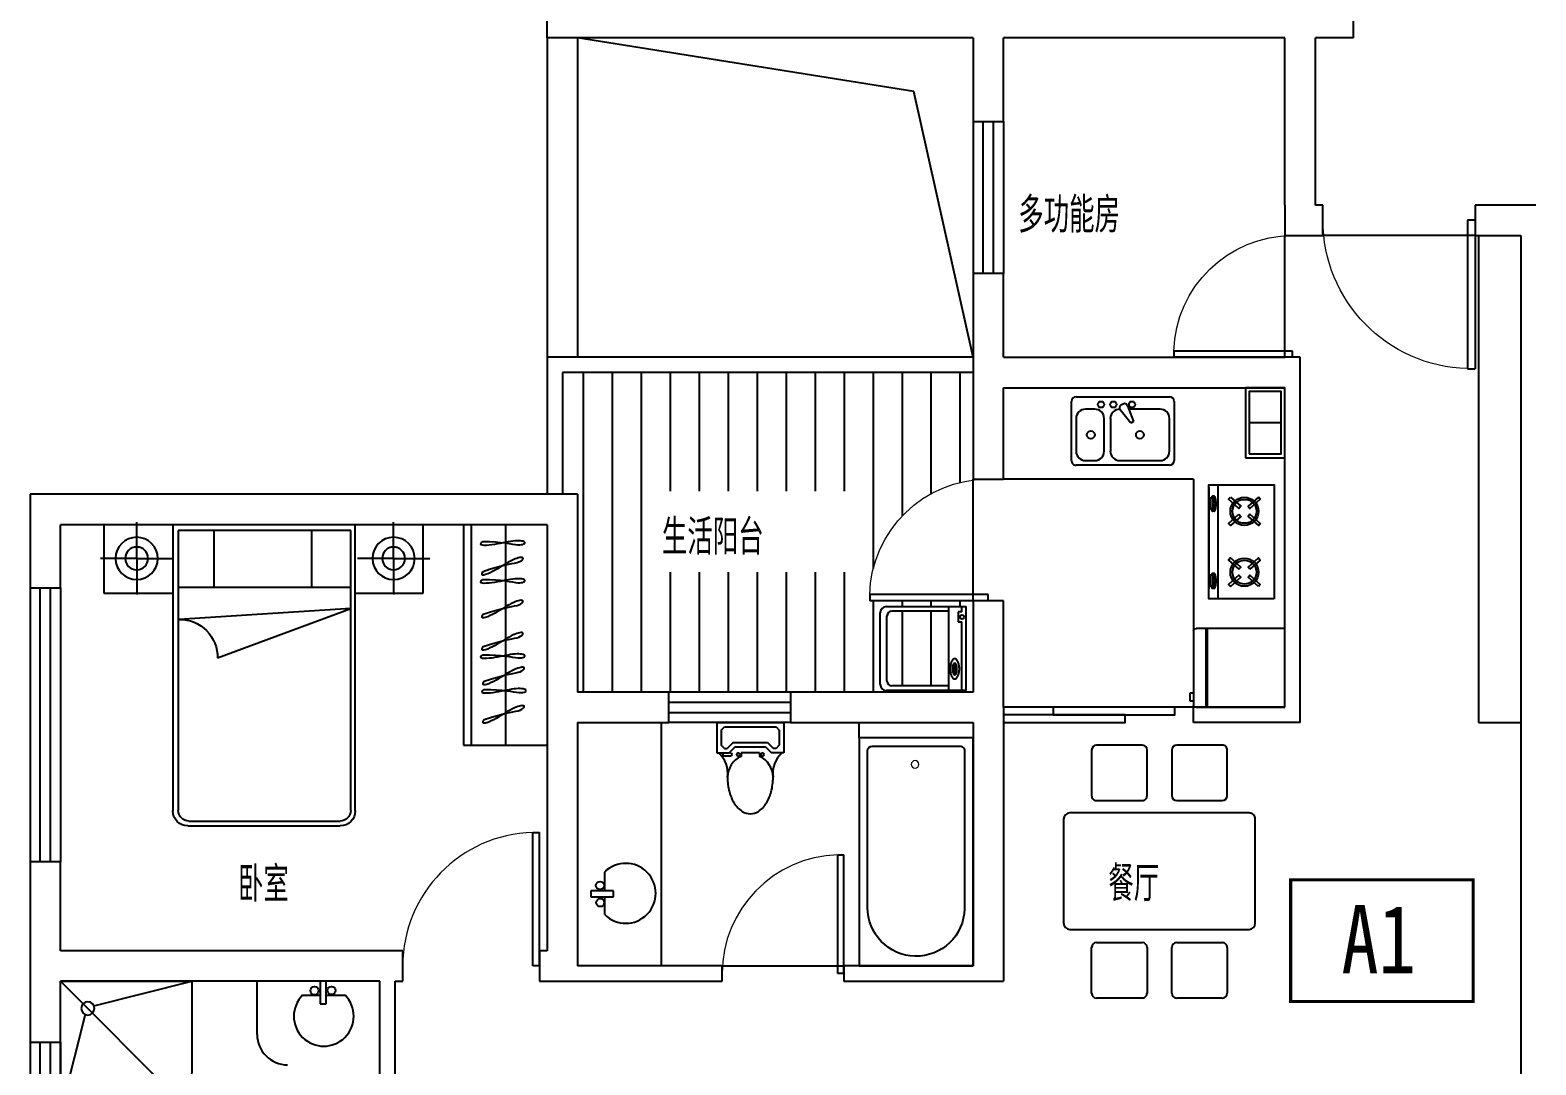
# Model space of a CAD drawing. Extents: x -355331 to -318731, y -592200 to -560200.
# Drawn here: x -346931 to -337031, y -586550 to -579750 of the extents above; entities that cross this region are included whole.
import ezdxf

# ---------------------------------------------------------------- set-up
doc = ezdxf.new("R2010")
doc.units = 0
doc.header["$LTSCALE"] = 1000
doc.header["$MEASUREMENT"] = 0
doc.layers.get('0').update_dxf_attribs({"linetype": 'CONTINUOUS'})
for name, color, linetype in [('BALCONY', 2, 'CONTINUOUS'), ('BATH', 6, 'CONTINUOUS'), ('H', 252, 'CONTINUOUS'), ('JIAJU', 252, 'CONTINUOUS'), ('JIEJU', 75, 'CONTINUOUS'), ('SY', 132, 'CONTINUOUS'), ('WALL', 2, 'CONTINUOUS'), ('WINDOW', 3, 'CONTINUOUS'), ('字', 7, 'CONTINUOUS'), ('文字', 7, 'CONTINUOUS')]:
    doc.layers.add(name, color=color, linetype=linetype)
doc.styles.add('-宋体', font='', dxfattribs={"width": 0.6})
doc.styles.add('_TCH_WINDOW', font='SIMPLEX', dxfattribs={"height": 3.5, "bigfont": 'GBCBIG'})
doc.styles.add('DIM_FONT', font='ROMAND.shx', dxfattribs={"width": 0.7})
doc.styles.add('HZ0', font='AcadEref.ttf', dxfattribs={"width": 0.7, "bigfont": 'ST.SHX'})
doc.styles.get("Standard").update_dxf_attribs({"font": 'GBENOR', "bigfont": 'GBCBIG'})
doc.styles.get('-宋体').set_extended_font_data('SimSun')

# ---------------------------------------------------------------- blocks, each defined once
blk = doc.blocks.new('_E15UYS')
for p, q in [((-55.7, 0), (-55.7, 700)), ((-32.3, 635.5), (-21.8, 635.5)), ((-24, 618.8), (-24, 554.2)), ((-7.4, 618.8), (-24, 618.8)), ((-7.4, 554.2), (-7.4, 618.8)), ((0, 15.1), (0, 637.9)), ((-33.5, 543.7), (-21.8, 543.8)), ((-24, 554.2), (-7.4, 554.2)), ((-32.3, 162.5), (-21.8, 162.5)), ((-24, 145.8), (-24, 81.2)), ((-7.4, 145.8), (-24, 145.8)), ((-7.4, 81.2), (-7.4, 145.8)), ((-33.5, 70.7), (-21.8, 70.8)), ((-24, 81.2), (-7.4, 81.2))]:
    blk.add_line(p, q)
for points in [[(-400, 700), (0, 700), (0, 0), (-400, 0), (-400, 700)], [(-252, 518), (-240.6, 505), (-304.1, 449), (-315.5, 461.9), (-252, 518)], [(-184.5, 518), (-196, 505), (-132.5, 449), (-121, 461.9), (-184.5, 518)], [(-252, 181), (-240.6, 194), (-304.1, 250), (-315.5, 237.1), (-252, 181)], [(-184.5, 181), (-196, 194), (-132.5, 250), (-121, 237.1), (-184.5, 181)]]:
    blk.add_lwpolyline(points)
for points in [[(-304.1, 623.5), (-240.6, 567.5), (-252, 554.5), (-315.5, 610.6)], [(-132.5, 623.5), (-196, 567.5), (-184.5, 554.5), (-121, 610.6)], [(-304.1, 75.5), (-240.6, 131.5), (-252, 144.5), (-315.5, 88.4)], [(-132.5, 75.5), (-196, 131.5), (-184.5, 144.5), (-121, 88.4)]]:
    blk.add_lwpolyline(points, close=True)
for points in [[(-32.3, 635.5, 0.259034), (-35.7, 633.6, 0.076276), (-40.7, 622.1, 0.036515), (-43.1, 608.5, 0.026615), (-44.1, 589.6, 0.026615), (-43.1, 570.8, 0.036515), (-40.7, 557.2, 0.076276), (-35.7, 545.7, 0.259034), (-32.3, 543.8, 0.078462), (-31.1, 544, 0.056762)], [(-21.8, 635.5, 0.259034), (-25.2, 633.6, 0.076276), (-30.1, 622.1, 0.036515), (-32.6, 608.5, 0.026615), (-33.6, 589.6, 0.026615), (-32.6, 570.8, 0.036515), (-30.1, 557.2, 0.076276), (-25.2, 545.7, 0.259034), (-21.8, 543.8, 0.259034), (-18.4, 545.7, 0.056762), (-14.4, 554.2, 0.036515)], [(-12.7, 618.8, 0.008736), (-13.4, 622.1, 0.076276), (-18.4, 633.6, 0.259034), (-21.8, 635.5, 0.259034)], [(-32.3, 162.5, 0.259034), (-35.7, 160.6, 0.076276), (-40.7, 149.1, 0.036515), (-43.1, 135.5, 0.026615), (-44.1, 116.7, 0.026615), (-43.1, 97.8, 0.036515), (-40.7, 84.3, 0.076276), (-35.7, 72.7, 0.259034), (-32.3, 70.8, 0.078462), (-31.1, 71, 0.056762)], [(-21.8, 162.5, 0.259034), (-25.2, 160.6, 0.076276), (-30.1, 149.1, 0.036515), (-32.6, 135.5, 0.026615), (-33.6, 116.7, 0.026615), (-32.6, 97.8, 0.036515), (-30.1, 84.3, 0.076276), (-25.2, 72.7, 0.259034), (-21.8, 70.8, 0.259034), (-18.4, 72.7, 0.056762), (-14.4, 81.2, 0.036515)], [(-12.7, 145.8, 0.008736), (-13.4, 149.1, 0.076276), (-18.4, 160.6, 0.259034), (-21.8, 162.5, 0.259034)]]:
    blk.add_lwpolyline(points, format="xyb")
for centre, radius in [((-218.3, 536.2), 86.4), ((-218.3, 536.2), 73.5), ((-218.3, 162.8), 86.4), ((-218.3, 162.8), 73.5)]:
    blk.add_circle(centre, radius)
at = {"width": 0.8, "flags": 9}
for tag in ['XSIZE', 'YSIZE']:
    blk.add_attdef(tag, (0, 0), '', height=0.5, dxfattribs=at)
blk = doc.blocks.new('$plan$00000400')
for p, q in [((-517, 0), (0, 0)), ((-517, -583.8), (-517, 0)), ((0, 0), (0, -583.8)), ((0, -511.5), (-517, -511.5)), ((-16.7, -600.4), (-500.3, -600.4)), ((-477.5, -600.4), (-477.5, -622.7)), ((-477.5, -622.7), (-421.9, -622.7)), ((-421.9, -622.7), (-421.9, -600.4))]:
    blk.add_line(p, q)
at = {"lineweight": 13}
blk.add_line((0, -522.6), (-517, -522.6), dxfattribs=at)
for centre, start, end in [((-500.3, -583.8), 180, 270), ((-16.7, -583.8), 270, 360)]:
    blk.add_arc(centre, 16.7, start, end)
blk = doc.blocks.new('M_E25ESP')
at = {"color": 0, "linetype": 'ByBlock'}
for p, q in [((0, -306.8), (0, 306.8)), ((30.7, 337.5), (419.3, 337.5)), ((358, 306.8), (143.2, 306.8)), ((450, 306.8), (450, -306.8)), ((81.8, 245.5), (81.8, 40)), ((419.3, -20.5), (419.3, 245.5)), ((48.4, 2), (56.6, -12.3)), ((58.9, 31.4), (162.5, 70.2)), ((172.8, 52.5), (87.3, -17.8)), ((162.5, 70.2), (172.8, 52.5)), ((143.2, -81.8), (358, -81.8)), ((81.8, -184.1), (81.8, -245.5)), ((358, -122.7), (143.2, -122.7)), ((419.3, -245.5), (419.3, -184.1)), ((419.3, -337.5), (30.7, -337.5)), ((143.2, -306.8), (358, -306.8))]:
    blk.add_line(p, q, dxfattribs=at)
for centre, radius in [((250.6, 112.5), 25.6), ((51.1, 61.4), 20.5), ((51.1, -61.4), 20.5), ((51.1, -143.2), 20.5), ((250.6, -209.7), 25.6)]:
    blk.add_circle(centre, radius, dxfattribs=at)
for centre, radius, start, end in [((30.7, 306.8), 30.7, 90, 180), ((143.2, 245.5), 61.4, 90, 180), ((358, 245.5), 61.4, 0, 90), ((419.3, 306.8), 30.7, 0, 90), ((66.1, 12.3), 20.5, 110.53768, 210), ((74.3, -2), 20.5, 210, 309.46232), ((143.2, -20.5), 61.4, 180, 270), ((358, -20.5), 61.4, 270, 0), ((143.2, -184.1), 61.4, 90, 180), ((358, -184.1), 61.4, 0, 90), ((143.2, -245.5), 61.4, 180, 270), ((358, -245.5), 61.4, 270, 0), ((30.7, -306.8), 30.7, 180, 270), ((419.3, -306.8), 30.7, 270, 0)]:
    blk.add_arc(centre, radius, start, end, dxfattribs=at)
at = {"style": 'DIM_FONT', "width": 0.8, "flags": 9}
for tag in ['YSIZE', 'XSIZE']:
    blk.add_attdef(tag, (0, 0), '', height=0.5, dxfattribs=at)
blk = doc.blocks.new('A$C38CF082A')
at = {"layer": 'BATH'}
blk.add_line((235, 230), (25, 230), dxfattribs=at)
for points in [[(0, 460), (260, 460), (260, 0), (0, 0)], [(25, 435), (235, 435), (235, 25), (25, 25)]]:
    blk.add_lwpolyline(points, close=True, dxfattribs=at)
blk = doc.blocks.new('WASH')
at = {"linetype": 'Continuous'}
for p, q in [((-656, 0), (0, 0)), ((-145, 0), (-145, -690)), ((0, -690), (0, 0)), ((-706, -640), (-706, -50)), ((-651, -612), (-651, -78)), ((-144, -38), (-611, -38)), ((-66, -43), (-66, -126)), ((-35, -43), (-66, -43)), ((-36, -43), (-36, 0)), ((-66, -126), (-35, -126)), ((-36, -690), (-36, -126)), ((-96, -478), (-113, -478)), ((-113, -478), (-113, -543)), ((-87, -468), (-99, -468)), ((-96, -543), (-96, -478)), ((-113, -543), (-96, -543)), ((-88, -560), (-99, -560)), ((0, -690), (-656, -690)), ((-144, -652), (-611, -652))]:
    blk.add_line(p, q, dxfattribs=at)
blk.add_lwpolyline([(-94, -428, 0.185158), (-107, -433, 0.102042), (-122, -453, 0.060862), (-130, -478, 0.047173), (-133, -511, 0.047173), (-130, -545, 0.060862), (-122, -570, 0.102042), (-107, -590, 0.185158), (-94, -595, 0.185158), (-82, -590, 0.102042), (-67, -570, 0.060862), (-59, -545, 0.047173), (-56, -511, 0.047173), (-59, -478, 0.060862), (-67, -453, 0.102042), (-82, -433, 0.185158)], format="xyb", close=True, dxfattribs=at)
for points in [[(-99, -560, 0.259034), (-95, -558, 0.076276), (-90, -546, 0.036515), (-88, -533, 0.026615), (-87, -514, 0.026615), (-88, -495, 0.036515), (-90, -482, 0.076276), (-95, -470, 0.259034), (-99, -468, 0.259034), (-102, -470, 0.056762), (-106, -478, 0.036515)], [(-88, -560, 0.259034), (-85, -558, 0.076276), (-80, -546, 0.036515), (-77, -533, 0.026615), (-76, -514, 0.026615), (-77, -495, 0.036515), (-80, -482, 0.076276), (-85, -470, 0.259034), (-88, -468, 0.078462), (-89, -468, 0.056762)], [(-108, -543, 0.008736), (-107, -546, 0.076276), (-102, -558, 0.259034), (-99, -560, 0.259034)]]:
    blk.add_lwpolyline(points, format="xyb", dxfattribs=at)
blk.add_circle((-35, -86), 17.5, dxfattribs=at)
for centre, radius, start, end in [((-656, -50), 50, 90, 180), ((-611, -78), 40, 90, 180), ((-611, -612), 40, 180, 270), ((-656, -640), 50, 180, 270)]:
    blk.add_arc(centre, radius, start, end, dxfattribs=at)
at = {"linetype": 'Continuous', "width": 0.8, "flags": 9}
for tag in ['XSIZE', 'YSIZE']:
    blk.add_attdef(tag, (0, -345), '', height=0.5, rotation=270, dxfattribs=at)
blk = doc.blocks.new('_E6OBL')
at = {"color": 0, "linetype": 'ByBlock'}
for p, q in [((0, 506), (230, 506)), ((0, 0), (0, 506)), ((34, 448), (58, 471)), ((58, 471), (172, 471)), ((172, 471), (196, 448)), ((230, 506), (230, 414)), ((34, 58), (34, 448)), ((150, 382), (196, 428)), ((150, 124), (150, 382)), ((184, 368), (230, 414)), ((184, 138), (184, 368)), ((196, 448), (196, 428)), ((230, 322), (256, 322)), ((230, 322), (230, 184)), ((150, 124), (196, 78)), ((184, 138), (230, 92)), ((230, 184), (256, 184)), ((0, 0), (230, 0)), ((58, 34), (34, 58)), ((58, 34), (172, 34)), ((196, 58), (172, 34)), ((196, 58), (196, 78)), ((230, 104), (230, 92)), ((230, 0), (230, 92)), ((230, 46), (253, 46)), ((253, 46), (253, 104))]:
    blk.add_line(p, q, dxfattribs=at)
blk.add_lwpolyline([(414, 80, 0.063415), (524, 95, 0.076468), (609, 131, 0.107136), (672, 192, 0.147373), (690, 253, 0.147373), (672, 314, 0.107136), (609, 375, 0.076468), (524, 411, 0.063415), (414, 425, 0.063415)], format="xyb", dxfattribs=at)
for centre in [(242, 345), (242, 161)]:
    blk.add_circle(centre, 11.5, dxfattribs=at)
for centre, radius, start, end in [((386, 630), 207, 221.089, 277.7989), ((414, 253), 172, 90, 156.4218), ((242, 104), 11.5, 0, 180), ((414, 253), 172, 203.5782, 270), ((386, -124), 207, 82.2011, 138.911)]:
    blk.add_arc(centre, radius, start, end, dxfattribs=at)
at = {"style": 'HZ0', "width": 0.75, "flags": 9}
for tag in ['XSIZE', 'YSIZE']:
    blk.add_attdef(tag, (0, 0), '', height=0.5, dxfattribs=at)
blk = doc.blocks.new('1243')
for p, q in [((40.6, 150), (0, 150)), ((0, 150), (0, 0)), ((40.6, 0), (40.6, 150)), ((0, 91.6), (-123.3, 91.6)), ((0, 0), (40.6, 0)), ((156.3, 91.6), (40.6, 91.6))]:
    blk.add_line(p, q)
for centre in [(-34.3, 61), (77.5, 62.3)]:
    blk.add_circle(centre, 26.7)
blk.add_arc((16.5, 230.2), 196.9, 315.25267, 584.74733)
blk = doc.blocks.new('A$C4AAE78FC')
for p, q in [((16.4, 43.5), (16.4, 2143.5)), ((16.4, 2143.5), (466.4, 2143.5)), ((238.2, 1926.7), (238.2, 2164.8)), ((466.4, 2143.5), (466.4, 1689.5)), ((238.2, 1926.7), (0.1, 1926.7)), ((238.2, 1926.7), (238.2, 1688.6)), ((238.2, 1926.7), (476.3, 1926.7)), ((16.4, 1689.5), (1896.4, 1689.5)), ((54.9, 1653.6), (426.1, 1653.6)), ((54.9, 519.7), (54.9, 1653.6)), ((426.1, 1653.6), (426.1, 519.7)), ((426.1, 1653.6), (1894.1, 1653.6)), ((568.2, 519.7), (638.8, 1646.9)), ((1996.4, 1589.5), (1996.4, 589.5)), ((1964.1, 1583.6), (1964.1, 589.7)), ((54.9, 1418.8), (426.1, 1418.8)), ((892.2, 1395.6), (568.2, 519.7)), ((54.9, 777.1), (426.1, 777.1)), ((426.1, 519.7), (54.9, 519.7)), ((1894.1, 519.7), (426.1, 519.7)), ((1896.4, 489.5), (16.4, 489.5)), ((238.2, 238), (238.2, 476.1)), ((466.4, 489.5), (466.4, 43.5)), ((238.2, 238), (0.1, 238)), ((238.2, 238), (476.3, 238)), ((238.2, 238), (238.2, 0)), ((466.4, 43.5), (16.4, 43.5))]:
    blk.add_line(p, q)
for centre, radius in [((238.2, 1926.7), 139), ((238.2, 1926.7), 75), ((238.2, 238), 139), ((238.2, 238), 75)]:
    blk.add_circle(centre, radius)
for centre, radius, start, end in [((1896.4, 1589.5), 100, 0, 90), ((887.3, 1644), 248.5, 179.33287, 271.12903), ((1894.1, 1583.6), 70, 0, 90), ((1894.1, 589.7), 70, 270, 360), ((1896.4, 589.5), 100, 270, 360)]:
    blk.add_arc(centre, radius, start, end)
blk = doc.blocks.new('A$C14184E9E')
for p, q in [((-0.1, 720), (-0.1, 0)), ((719.9, 720), (-0.1, 720)), ((-0.1, 720), (646.7, 73.2)), ((182.3, 585.2), (719.9, 720)), ((719.9, 250), (719.9, 720)), ((134.7, 537.6), (-0.1, 0)), ((-0.1, 0), (469.9, 0))]:
    blk.add_line(p, q)
blk.add_circle((149, 570.8), 36.2)
blk.add_arc((469.9, 250), 250, 270, 360)
blk = doc.blocks.new('A$C24FA74F6')
for p, q in [((184.1, 1629.6, 0), (184.1, 1329.9, 0)), ((516.2, 1662, 0), (216.5, 1662, 0)), ((548.6, 1329.9, 0), (548.6, 1629.6, 0)), ((711.4, 1629.6, 0), (711.4, 1329.9, 0)), ((1043.5, 1662, 0), (743.8, 1662, 0)), ((1075.9, 1329.9, 0), (1075.9, 1629.6, 0)), ((216.5, 1297.5, 0), (516.2, 1297.5, 0)), ((743.8, 1297.5, 0), (1043.5, 1297.5, 0)), ((1219.5, 1216.5, 0), (40.5, 1216.5, 0)), ((0, 1176, 0), (0, 492, 0)), ((1260, 492, 0), (1260, 1176, 0)), ((40.5, 451.5, 0), (1219.5, 451.5, 0)), ((184.1, 32.4, 0), (184.1, 332.1, 0)), ((216.5, 364.5, 0), (516.2, 364.5, 0)), ((548.6, 332.1, 0), (548.6, 32.4, 0)), ((711.4, 32.4, 0), (711.4, 332.1, 0)), ((743.8, 364.5, 0), (1043.5, 364.5, 0)), ((1075.9, 332.1, 0), (1075.9, 32.4, 0)), ((516.2, 0, 0), (216.5, 0, 0)), ((1043.5, 0, 0), (743.8, 0, 0))]:
    blk.add_line(p, q)
for centre, major_axis, start_param, end_param in [((216.5, 1629.6, 0), (0.1, 32.4), 0.001917, 1.572713), ((516.2, 1629.6, 0), (-0.2, 32.4), 4.707253, 6.278049), ((743.8, 1629.6, 0), (0.2, 32.4), 0.005132, 1.575928), ((1043.5, 1629.6, 0), (0.3, 32.4), -1.562004, 0.008793), ((216.5, 1329.9, 0), (-0.2, 32.4), 1.56566, 3.136457), ((516.2, 1329.9, 0), (0.1, 32.4), 3.143509, 4.714306), ((743.8, 1329.9, 0), (0.5, 32.4), 1.587411, 3.158207), ((1043.5, 1329.9, 0), (-0.2, 32.4), 3.135846, 4.706642), ((40.5, 1176, 0), (0, 40.5), 0.001035, 1.571831), ((1219.5, 1176, 0), (-0.4, 40.5), 4.702727, 6.273524), ((40.5, 492, 0), (-0.4, 40.5), 1.561135, 3.131931), ((1219.5, 492, 0), (0.1, 40.5), 3.145197, 4.715993), ((216.5, 332.1, 0), (0.2, 32.4), 0.005132, 1.575928), ((516.2, 332.1, 0), (-0.2, 32.4), 4.707253, 6.278049), ((743.8, 332.1, 0), (-0.2, 32.4), -0.005746, 1.56505), ((1043.5, 332.1, 0), (0.3, 32.4), -1.562004, 0.008793), ((216.5, 32.4, 0), (0.5, 32.4), 1.587411, 3.158207), ((516.2, 32.4, 0), (0.2, 32.4), 3.146724, 4.717521), ((743.8, 32.4, 0), (0.5, 32.4), 1.587411, 3.158207), ((1043.5, 32.4, 0), (-0.2, 32.4), 3.135846, 4.706642)]:
    blk.add_ellipse(centre, major_axis=major_axis, ratio=1, start_param=start_param, end_param=end_param)
blk = doc.blocks.new('$TCHSYS$WIN2D')
for p, q in [((-0.5, 0.5), (0.5, 0.5)), ((0.5, 0.1667), (-0.5, 0.1667)), ((0.5, -0.1667), (-0.5, -0.1667)), ((-0.5, -0.5), (0.5, -0.5))]:
    blk.add_line(p, q)
blk = doc.blocks.new('$TCHSYS$DOOR2D')
for p, q in [((0.45, 0.975), (0.5, 0.975)), ((0.45, 0), (0.45, 0.975)), ((0.5, 0), (0.5, 0.975)), ((0.5, 0), (0.45, 0))]:
    blk.add_line(p, q)
at = {"lineweight": 13}
blk.add_arc((0.475, 0), 0.975, 91.46928, 180, dxfattribs=at)
blk = doc.blocks.new('$plan$00001638')
for p, q in [((1414.5, 318.5), (375, 318.6)), ((1444.2, -288.5), (1444.5, 288.5)), ((386.7, -318.6), (1414.2, -318.5))]:
    blk.add_line(p, q)
blk.add_lwpolyline([(0, 375), (1500, 375), (1500, -375), (0, -375)], close=True)
at = {"lineweight": 13}
blk.add_circle((1324.3, -6.3), 25, dxfattribs=at)
for centre, radius, start, end in [((382.8, 0), 318.7, 91.39817, 270.69988), ((1414.5, 288.5), 30, 359.97135, 449.99558), ((1414.2, -288.5), 30, 270.00569, 359.97135)]:
    blk.add_arc(centre, radius, start, end)

msp = doc.modelspace()

# ---------------------------------------------------------------- hatches: boundary and pattern name
at = {"layer": 'H'}
h = msp.add_hatch(dxfattribs=at)
h.set_pattern_fill('ANSI31', color=256, scale=120, angle=225, style=0)
h.set_pattern_definition([(270, (277738.03, -787155.7), (-190.5, -6e-14), [])])
edge = h.paths.add_edge_path(flags=16)
edge.add_ellipse((-341301.3, -583578.5), major_axis=(-28.3, 28.3), ratio=1, start_angle=-45, end_angle=45)
edge.add_line((-341341.3, -583578.5), (-341341.3, -584050.5))
edge.add_ellipse((-341301.3, -584050.5), major_axis=(28.3, 28.3), ratio=1, start_angle=135, end_angle=225)
edge.add_line((-341301.3, -584090.5), (-340776.7, -584090.5))
edge.add_line((-340776.7, -584090.5), (-340776.7, -583538.5))
edge.add_line((-340776.7, -583538.5), (-341301.3, -583538.5))
edge = h.paths.add_edge_path(flags=0)
edge.add_ellipse((-341265.4, -583600.7), major_axis=(22.6, 22.6), ratio=1, start_angle=45, end_angle=135)
edge.add_line((-341297.4, -583600.7), (-341297.4, -584028.3))
edge.add_ellipse((-341265.4, -584028.3), major_axis=(-22.6, 22.6), ratio=1, start_angle=45, end_angle=135)
edge.add_line((-341265.4, -584060.3), (-340892.4, -584060.3))
edge.add_line((-340892.4, -584060.3), (-340892.4, -583568.7))
edge.add_line((-340892.4, -583568.7), (-341265.4, -583568.7))
edge = h.paths.add_edge_path(flags=0)
edge.add_ellipse((-340804.7, -583607.6), major_axis=(-9.9, 9.9), ratio=1, start_angle=0, end_angle=360)
edge = h.paths.add_edge_path(flags=0)
edge.add_ellipse((-340830.4, -583920.7), major_axis=(-33.9, 33.9), ratio=1, start_angle=-3.04011, end_angle=20.26547)
edge.add_ellipse((-340795.1, -583936.9), major_axis=(61.4, 61.4), ratio=1, start_angle=110.26547, end_angle=124.19672)
edge.add_ellipse((-340738.8, -583947.7), major_axis=(-101.8, 101.8), ratio=1, start_angle=34.19672, end_angle=45)
edge.add_ellipse((-340738.8, -583947.7), major_axis=(101.8, 101.8), ratio=1, start_angle=135, end_angle=145.80328)
edge.add_ellipse((-340795.1, -583958.4), major_axis=(61.4, 61.4), ratio=1, start_angle=145.80328, end_angle=159.73453)
edge.add_ellipse((-340830.4, -583974.7), major_axis=(-33.9, 33.9), ratio=1, start_angle=69.73453, end_angle=93.04011)
edge.add_ellipse((-340852.2, -583998.9), major_axis=(-10.8, 10.8), ratio=1, start_angle=93.04011, end_angle=135, ccw=False)
edge.add_ellipse((-340852.2, -583998.9), major_axis=(-10.8, 10.8), ratio=1, start_angle=135, end_angle=176.95989)
edge.add_ellipse((-340874, -583974.7), major_axis=(-33.9, 33.9), ratio=1, start_angle=176.95989, end_angle=200.26547)
edge.add_ellipse((-340909.4, -583958.4), major_axis=(61.4, 61.4), ratio=1, start_angle=290.26547, end_angle=304.19672)
edge.add_ellipse((-340965.6, -583947.7), major_axis=(101.8, 101.8), ratio=1, start_angle=304.19672, end_angle=315)
edge.add_ellipse((-340965.6, -583947.7), major_axis=(101.8, 101.8), ratio=1, start_angle=315, end_angle=325.80328)
edge.add_ellipse((-340909.4, -583936.9), major_axis=(-61.4, 61.4), ratio=1, start_angle=235.80328, end_angle=249.73453)
edge.add_ellipse((-340874, -583920.7), major_axis=(33.9, 33.9), ratio=1, start_angle=339.73453, end_angle=363.04011)
edge.add_ellipse((-340852.2, -583896.4), major_axis=(10.8, 10.8), ratio=1, start_angle=3.04011, end_angle=45, ccw=False)
edge.add_ellipse((-340852.2, -583896.4), major_axis=(-10.8, 10.8), ratio=1, start_angle=-45, end_angle=-3.04011)
edge = h.paths.add_edge_path(flags=0)
edge.add_line((-340861.9, -583921.3), (-340867, -583921.3))
edge.add_line((-340867, -583921.3), (-340867, -583973))
edge.add_line((-340867, -583973), (-340863.1, -583973))
edge.add_ellipse((-340830.2, -583967.3), major_axis=(23.4, 23.4), ratio=1, start_angle=149.46313, end_angle=166.91056, ccw=False)
edge.add_ellipse((-340855.5, -583983.1), major_axis=(-2.28, 2.28), ratio=1, start_angle=76.91056, end_angle=135, ccw=False)
edge.add_ellipse((-340880.8, -583967.3), major_axis=(-23.4, 23.4), ratio=1, start_angle=193.08944, end_angle=210.53687, ccw=False)
edge.add_line((-340853.6, -583986.3), (-340845.1, -583986.3))
edge.add_ellipse((-340872.4, -583967.3), major_axis=(-23.4, 23.4), ratio=1, start_angle=193.08944, end_angle=210.53687, ccw=False)
edge.add_ellipse((-340913.5, -583956.7), major_axis=(-53.4, 53.4), ratio=1, start_angle=210.53687, end_angle=218.90173, ccw=False)
edge.add_ellipse((-340979.6, -583949.7), major_axis=(-100.4, 100.4), ratio=1, start_angle=218.90173, end_angle=225, ccw=False)
edge.add_ellipse((-340979.6, -583949.7), major_axis=(100.4, 100.4), ratio=1, start_angle=315, end_angle=321.09827, ccw=False)
edge.add_ellipse((-340913.5, -583942.6), major_axis=(-53.4, 53.4), ratio=1, start_angle=231.09827, end_angle=239.46313, ccw=False)
edge.add_ellipse((-340872.4, -583932), major_axis=(23.4, 23.4), ratio=1, start_angle=329.46313, end_angle=346.91056, ccw=False)
edge.add_ellipse((-340847.1, -583916.2), major_axis=(2.28, 2.28), ratio=1, start_angle=346.91056, end_angle=405, ccw=False)
edge.add_ellipse((-340847.1, -583916.2), major_axis=(-2.28, 2.28), ratio=1, start_angle=-45, end_angle=-27.05456, ccw=False)
edge.add_line((-340847.1, -583912.9), (-340857.4, -583913))
edge.add_ellipse((-340830.2, -583932), major_axis=(-23.4, 23.4), ratio=1, start_angle=13.08944, end_angle=26.08449, ccw=False)
edge = h.paths.add_edge_path(flags=0)
edge.add_ellipse((-340855.5, -583916.2), major_axis=(-2.28, 2.28), ratio=1, start_angle=-45, end_angle=13.08944, ccw=False)
edge.add_ellipse((-340855.5, -583916.2), major_axis=(2.28, 2.28), ratio=1, start_angle=346.91056, end_angle=405, ccw=False)
edge.add_ellipse((-340880.8, -583932), major_axis=(-23.4, 23.4), ratio=1, start_angle=239.46313, end_angle=256.91056, ccw=False)
edge.add_ellipse((-340921.9, -583942.6), major_axis=(53.4, 53.4), ratio=1, start_angle=321.09827, end_angle=329.46313, ccw=False)
edge.add_ellipse((-340988, -583949.7), major_axis=(100.4, 100.4), ratio=1, start_angle=315, end_angle=321.09827, ccw=False)
edge.add_ellipse((-340988, -583949.7), major_axis=(-100.4, 100.4), ratio=1, start_angle=218.90173, end_angle=225, ccw=False)
edge.add_ellipse((-340921.9, -583956.7), major_axis=(-53.4, 53.4), ratio=1, start_angle=210.53687, end_angle=218.90173, ccw=False)
edge.add_ellipse((-340988, -583949.7), major_axis=(-100.4, 100.4), ratio=1, start_angle=218.90173, end_angle=225, ccw=False)
edge.add_ellipse((-340988, -583949.7), major_axis=(100.4, 100.4), ratio=1, start_angle=315, end_angle=321.09827, ccw=False)
edge.add_ellipse((-340921.9, -583942.6), major_axis=(53.4, 53.4), ratio=1, start_angle=321.09827, end_angle=329.46313, ccw=False)
edge.add_ellipse((-340880.8, -583932), major_axis=(-23.4, 23.4), ratio=1, start_angle=239.46313, end_angle=256.91056, ccw=False)
edge = h.paths.add_edge_path()
edge.add_line((-341387.2, -583289.4), (-341387.2, -582781.2))
edge.add_line((-341387.2, -582781.2), (-342818.6, -582781.2))
edge.add_line((-342818.6, -582781.2), (-342818.6, -583312.8))
edge.add_line((-342818.6, -583312.8), (-341392.8, -583312.8))
edge.add_arc((-340631, -583480.3), 780, 167.59932, 178.53072)
edge.add_line((-341410.7, -583460.3), (-341411, -583460.3))
edge.add_line((-341411, -583460.3), (-341411, -583500.3))
edge.add_line((-341411, -583500.3), (-340731, -583500.3))
edge.add_line((-340731, -583500.3), (-340731, -584100.3))
edge.add_line((-340731, -584100.3), (-343331, -584100.3))
edge.add_line((-343331, -584100.3), (-343331, -582800.3))
edge.add_line((-343331, -582800.3), (-343431, -582800.3))
edge.add_line((-343431, -582800.3), (-343431, -582000.3))
edge.add_line((-343431, -582000.3), (-340731, -582000.3))
edge.add_line((-340731, -582000.3), (-340731, -582706.8))
edge.add_arc((-340631, -583480.3), 780, 97.36589, 165.82816)

# ---------------------------------------------------------------- linework, layer by layer
at = {"layer": 'BALCONY'}
for p, q in [((-343531, -579800.3), (-343531, -582800.3)), ((-343331, -579800.3), (-343331, -581900.3)), ((-341121.2, -580153.7), (-343331, -579800.3)), ((-340731, -581900.3), (-341121.2, -580153.7)), ((-340731, -581900.3), (-343531, -581900.3)), ((-343431, -582000.3), (-343431, -582800.3)), ((-340731, -582000.3), (-343431, -582000.3))]:
    msp.add_line(p, q, dxfattribs=at)
at = {"layer": 'BATH'}
for p, q in [((-339281, -582700.3), (-340531, -582700.3)), ((-339281, -582700.3), (-339281, -584100.3)), ((-342781, -584300.3), (-342781, -585900.3)), ((-341481, -584400.3), (-341481, -584300.3)), ((-345438.5, -586350.3), (-345438.5, -586000.3))]:
    msp.add_line(p, q, dxfattribs=at)
msp.add_arc((-345238.5, -586350.3), 200, 180, 270, dxfattribs=at)
at = {"layer": 'JIAJU', "linetype": 'ByBlock'}
for p, q in [((-337408.5, -581100.3), (-337408.5, -584300.3)), ((-337408.5, -584300.3), (-337131, -584300.3))]:
    msp.add_line(p, q, dxfattribs=at)
at = {"layer": 'JIAJU'}
for p, q in [((-344081, -583000.3), (-344081, -584450.3)), ((-344031, -583000.3), (-344031, -584450.3)), ((-343806, -583000.3), (-343806, -584450.3)), ((-344081, -584450.3), (-343531, -584450.3))]:
    msp.add_line(p, q, dxfattribs=at)
for points in [[(-343954.1, -583111.1), (-343910.4, -583111.7), (-343871.7, -583113.7), (-343837.6, -583116.7), (-343807.8, -583120.3), (-343781.9, -583124), (-343759.6, -583127.5), (-343740.6, -583130.3), (-343724.4, -583132.1), (-343710.8, -583132.5), (-343699.7, -583131.7), (-343690.9, -583129.9), (-343684.5, -583127.3), (-343680.2, -583124.3), (-343678.2, -583120.9), (-343678.2, -583117.6), (-343680.2, -583114.4), (-343684.1, -583111.7), (-343689.8, -583109.5), (-343697.3, -583107.8), (-343706.3, -583106.7), (-343716.9, -583106.1), (-343728.8, -583106.2), (-343741.9, -583107), (-343756.2, -583108.5), (-343771.5, -583110.7), (-343787.7, -583113.5), (-343804.7, -583116.7), (-343822.2, -583120.1), (-343840.2, -583123.7), (-343858.5, -583127.1), (-343877, -583130.3), (-343895.4, -583133), (-343913.6, -583135.1), (-343930.6, -583136.4), (-343945.5, -583136.5), (-343957.3, -583135.3), (-343965.1, -583132.4), (-343967.8, -583127.6), (-343964.5, -583120.6), (-343954.1, -583111.1)], [(-343952.7, -583307.6), (-343911.4, -583293.2), (-343874.4, -583281.8), (-343841.3, -583273), (-343812.1, -583266.1), (-343786.5, -583260.8), (-343764.4, -583256.4), (-343745.5, -583252.6), (-343729.7, -583248.7), (-343716.8, -583244.4), (-343706.6, -583239.9), (-343699, -583235.2), (-343693.8, -583230.6), (-343690.9, -583226.2), (-343690, -583222.4), (-343691.2, -583219.3), (-343694.2, -583217), (-343698.8, -583215.8), (-343704.9, -583215.7), (-343712.5, -583216.6), (-343721.4, -583218.6), (-343731.5, -583221.7), (-343742.6, -583225.9), (-343754.7, -583231.1), (-343767.6, -583237.4), (-343781.3, -583244.7), (-343795.6, -583252.9), (-343810.4, -583261.7), (-343825.7, -583270.9), (-343841.4, -583280.4), (-343857.4, -583289.9), (-343873.7, -583299.2), (-343890.1, -583308), (-343906.4, -583316.2), (-343922, -583323.3), (-343935.9, -583328.5), (-343947.5, -583331.4), (-343955.8, -583331.3), (-343959.9, -583327.7), (-343959.2, -583320), (-343952.7, -583307.6)], [(-343954.1, -583360.6), (-343910.4, -583361.2), (-343871.7, -583363.2), (-343837.6, -583366.1), (-343807.8, -583369.7), (-343781.9, -583373.4), (-343759.6, -583376.9), (-343740.6, -583379.8), (-343724.4, -583381.5), (-343710.8, -583382), (-343699.7, -583381.1), (-343690.9, -583379.3), (-343684.5, -583376.8), (-343680.2, -583373.7), (-343678.2, -583370.4), (-343678.2, -583367), (-343680.2, -583363.9), (-343684.1, -583361.2), (-343689.8, -583358.9), (-343697.3, -583357.2), (-343706.3, -583356.1), (-343716.9, -583355.6), (-343728.8, -583355.7), (-343741.9, -583356.5), (-343756.2, -583358), (-343771.5, -583360.2), (-343787.7, -583362.9), (-343804.7, -583366.1), (-343822.2, -583369.6), (-343840.2, -583373.1), (-343858.5, -583376.5), (-343877, -583379.7), (-343895.4, -583382.4), (-343913.6, -583384.6), (-343930.6, -583385.8), (-343945.5, -583386), (-343957.3, -583384.7), (-343965.1, -583381.8), (-343967.8, -583377), (-343964.5, -583370), (-343954.1, -583360.6)], [(-343952.7, -583589.4), (-343911.4, -583575), (-343874.4, -583563.7), (-343841.3, -583554.8), (-343812.1, -583548), (-343786.5, -583542.6), (-343764.4, -583538.3), (-343745.5, -583534.4), (-343729.7, -583530.6), (-343716.8, -583526.3), (-343706.6, -583521.7), (-343699, -583517), (-343693.8, -583512.4), (-343690.9, -583508.1), (-343690, -583504.3), (-343691.2, -583501.1), (-343694.2, -583498.8), (-343698.8, -583497.6), (-343704.9, -583497.5), (-343712.5, -583498.5), (-343721.4, -583500.5), (-343731.5, -583503.6), (-343742.6, -583507.7), (-343754.7, -583513), (-343767.6, -583519.3), (-343781.3, -583526.6), (-343795.6, -583534.7), (-343810.4, -583543.5), (-343825.7, -583552.8), (-343841.4, -583562.2), (-343857.4, -583571.7), (-343873.7, -583581), (-343890.1, -583589.9), (-343906.4, -583598.1), (-343922, -583605.1), (-343935.9, -583610.4), (-343947.5, -583613.2), (-343955.8, -583613.2), (-343959.9, -583609.6), (-343959.2, -583601.8), (-343952.7, -583589.4)], [(-343952.7, -583801.7), (-343911.4, -583787.3), (-343874.4, -583776), (-343841.3, -583767.1), (-343812.1, -583760.3), (-343786.5, -583754.9), (-343764.4, -583750.6), (-343745.5, -583746.7), (-343729.7, -583742.9), (-343716.8, -583738.6), (-343706.6, -583734), (-343699, -583729.3), (-343693.8, -583724.7), (-343690.9, -583720.4), (-343690, -583716.6), (-343691.2, -583713.4), (-343694.2, -583711.1), (-343698.8, -583709.9), (-343704.9, -583709.8), (-343712.5, -583710.8), (-343721.4, -583712.8), (-343731.5, -583715.9), (-343742.6, -583720), (-343754.7, -583725.3), (-343767.6, -583731.6), (-343781.3, -583738.9), (-343795.6, -583747.1), (-343810.4, -583755.9), (-343825.7, -583765.1), (-343841.4, -583774.5), (-343857.4, -583784), (-343873.7, -583793.3), (-343890.1, -583802.2), (-343906.4, -583810.4), (-343922, -583817.4), (-343935.9, -583822.7), (-343947.5, -583825.5), (-343955.8, -583825.5), (-343959.9, -583821.9), (-343959.2, -583814.2), (-343952.7, -583801.7)], [(-343954.1, -583854.7), (-343910.4, -583855.3), (-343871.7, -583857.3), (-343837.6, -583860.3), (-343807.8, -583863.9), (-343781.9, -583867.6), (-343759.6, -583871.1), (-343740.6, -583873.9), (-343724.4, -583875.7), (-343710.8, -583876.1), (-343699.7, -583875.3), (-343690.9, -583873.5), (-343684.5, -583870.9), (-343680.2, -583867.9), (-343678.2, -583864.5), (-343678.2, -583861.2), (-343680.2, -583858), (-343684.1, -583855.3), (-343689.8, -583853.1), (-343697.3, -583851.4), (-343706.3, -583850.3), (-343716.9, -583849.7), (-343728.8, -583849.8), (-343741.9, -583850.6), (-343756.2, -583852.1), (-343771.5, -583854.3), (-343787.7, -583857.1), (-343804.7, -583860.3), (-343822.2, -583863.7), (-343840.2, -583867.3), (-343858.5, -583870.7), (-343877, -583873.9), (-343895.4, -583876.6), (-343913.6, -583878.7), (-343930.6, -583880), (-343945.5, -583880.1), (-343957.3, -583878.9), (-343965.1, -583876), (-343967.8, -583871.2), (-343964.5, -583864.2), (-343954.1, -583854.7)], [(-343945.2, -584029.6), (-343903.9, -584015.2), (-343866.9, -584003.8), (-343833.8, -583995), (-343804.6, -583988.1), (-343779, -583982.8), (-343756.9, -583978.4), (-343738, -583974.6), (-343722.2, -583970.7), (-343709.3, -583966.5), (-343699.1, -583961.9), (-343691.5, -583957.2), (-343686.3, -583952.6), (-343683.4, -583948.3), (-343682.5, -583944.4), (-343683.7, -583941.3), (-343686.7, -583939), (-343691.3, -583937.8), (-343697.4, -583937.7), (-343705, -583938.6), (-343713.9, -583940.7), (-343724, -583943.7), (-343735.1, -583947.9), (-343747.2, -583953.1), (-343760.1, -583959.4), (-343773.8, -583966.8), (-343788.1, -583974.9), (-343802.9, -583983.7), (-343818.2, -583993), (-343833.9, -584002.4), (-343849.9, -584011.9), (-343866.2, -584021.2), (-343882.6, -584030.1), (-343898.9, -584038.3), (-343914.5, -584045.3), (-343928.4, -584050.5), (-343940, -584053.4), (-343948.3, -584053.3), (-343952.4, -584049.7), (-343951.7, -584042), (-343945.2, -584029.6)], [(-343946.6, -584082.6), (-343902.9, -584083.2), (-343864.2, -584085.2), (-343830.1, -584088.2), (-343800.3, -584091.7), (-343774.4, -584095.5), (-343752.1, -584098.9), (-343733.1, -584101.8), (-343716.9, -584103.6), (-343703.3, -584104), (-343692.2, -584103.2), (-343683.4, -584101.3), (-343677, -584098.8), (-343672.7, -584095.7), (-343670.7, -584092.4), (-343670.7, -584089), (-343672.7, -584085.9), (-343676.6, -584083.2), (-343682.3, -584081), (-343689.8, -584079.3), (-343698.8, -584078.1), (-343709.4, -584077.6), (-343721.3, -584077.7), (-343734.4, -584078.5), (-343748.7, -584080), (-343764, -584082.2), (-343780.2, -584085), (-343797.2, -584088.2), (-343814.7, -584091.6), (-343832.7, -584095.1), (-343851, -584098.5), (-343869.5, -584101.7), (-343887.9, -584104.5), (-343906.1, -584106.6), (-343923.1, -584107.9), (-343938, -584108), (-343949.8, -584106.8), (-343957.6, -584103.9), (-343960.3, -584099.1), (-343957, -584092.1), (-343946.6, -584082.6)], [(-343945.2, -584281.6), (-343903.9, -584267.2), (-343866.9, -584255.8), (-343833.8, -584246.9), (-343804.6, -584240.1), (-343779, -584234.7), (-343756.9, -584230.4), (-343738, -584226.5), (-343722.2, -584222.7), (-343709.3, -584218.4), (-343699.1, -584213.8), (-343691.5, -584209.2), (-343686.3, -584204.5), (-343683.4, -584200.2), (-343682.5, -584196.4), (-343683.7, -584193.2), (-343686.7, -584191), (-343691.3, -584189.8), (-343697.4, -584189.6), (-343705, -584190.6), (-343713.9, -584192.6), (-343724, -584195.7), (-343735.1, -584199.9), (-343747.2, -584205.1), (-343760.1, -584211.4), (-343773.8, -584218.7), (-343788.1, -584226.9), (-343802.9, -584235.7), (-343818.2, -584244.9), (-343833.9, -584254.4), (-343849.9, -584263.8), (-343866.2, -584273.1), (-343882.6, -584282), (-343898.9, -584290.2), (-343914.5, -584297.2), (-343928.4, -584302.5), (-343940, -584305.4), (-343948.3, -584305.3), (-343952.4, -584301.7), (-343951.7, -584294), (-343945.2, -584281.6)]]:
    msp.add_lwpolyline(points, dxfattribs=at)
at = {"layer": 'SY', "const_width": 20}
msp.add_lwpolyline([(-337443.3, -585333.8), (-338643.3, -585333.8), (-338643.3, -586133.8), (-337443.3, -586133.8)], close=True, dxfattribs=at)
at = {"layer": 'WALL'}
for p, q in [((-338231, -579800.3), (-338231, -579200.3)), ((-343531, -579800.3), (-343531, -579600.3)), ((-343431, -579800.3), (-343531, -579800.3)), ((-340731, -579800.3), (-343431, -579800.3)), ((-340731, -579800.3), (-340731, -580350.3)), ((-340531, -580350.3), (-340531, -579800.3)), ((-338681, -579800.3), (-340531, -579800.3)), ((-338681, -580900.3), (-338681, -579800.3)), ((-338481, -580900.3), (-338481, -579800.3)), ((-338231, -579800.3), (-338481, -579800.3)), ((-340731, -580350.3), (-340531, -580350.3)), ((-338681, -580900.3), (-338681, -580900.3)), ((-338681, -580900.3), (-338681, -581100.3)), ((-338431, -580900.3), (-338481, -580900.3)), ((-338431, -581100.3), (-338431, -580900.3)), ((-337031, -580900.3), (-337431, -580900.3)), ((-337431, -580900.3), (-337431, -581100.3)), ((-338681, -581100.3), (-338581, -581100.3)), ((-338581, -581100.3), (-338581, -581100.3)), ((-338581, -581100.3), (-338431, -581100.3)), ((-337431, -581100.3), (-337131, -581100.3)), ((-337131, -581100.3), (-337131, -591100.3)), ((-340531, -581350.3), (-340731, -581350.3)), ((-340731, -581350.3), (-340731, -582000.3)), ((-340531, -581900.3), (-340531, -581350.3)), ((-340531, -581900.3), (-338681, -581900.3)), ((-338581, -581900.3), (-338681, -581900.3)), ((-338581, -582000.3), (-338581, -581900.3)), ((-340731, -582000.3), (-340731, -582700.3)), ((-338581, -584300.3), (-338581, -582000.3)), ((-340531, -582700.3), (-340531, -582100.3)), ((-340531, -582100.3), (-338681, -582100.3)), ((-338681, -584200.3), (-338681, -582100.3)), ((-340731, -582700.3), (-340531, -582700.3)), ((-346931, -582800.3), (-346931, -583416.5)), ((-343331, -582800.3), (-346931, -582800.3)), ((-343331, -582800.3), (-343331, -584100.3)), ((-346731, -583416.5), (-346731, -583000.3)), ((-343531, -583000.3), (-346731, -583000.3)), ((-343531, -583000.3), (-343531, -584200.3)), ((-346931, -583416.5), (-346731, -583416.5)), ((-340531, -583500.3), (-340731, -583500.3)), ((-340731, -583500.3), (-340731, -584100.3)), ((-340531, -584200.3), (-340531, -583500.3)), ((-342731, -584100.3), (-343331, -584100.3)), ((-342731, -584300.3), (-342731, -584100.3)), ((-340731, -584100.3), (-341931, -584100.3)), ((-341931, -584100.3), (-341931, -584300.3)), ((-343531, -584200.3), (-343531, -585800.3)), ((-340531, -584200.3), (-340531, -586000.3)), ((-338681, -584200.3), (-339281, -584200.3)), ((-339281, -584300.3), (-339281, -584200.3)), ((-343331, -584300.3), (-343331, -585900.3)), ((-343331, -584300.3), (-342731, -584300.3)), ((-341931, -584300.3), (-340731, -584300.3)), ((-340731, -584300.3), (-340731, -585900.3)), ((-338581, -584300.3), (-339281, -584300.3)), ((-346731, -585216.5), (-346931, -585216.5)), ((-346931, -585216.5), (-346931, -585900.3)), ((-346731, -585800.3), (-346731, -585216.5)), ((-344631, -585800.3), (-346731, -585800.3)), ((-344481, -585800.3), (-344631, -585800.3)), ((-344481, -586000.3), (-344481, -585800.3)), ((-343531, -585800.3), (-343581, -585800.3)), ((-343581, -585800.3), (-343581, -586000.3)), ((-346931, -585900.3), (-346931, -586400.3)), ((-342381, -585900.3), (-343331, -585900.3)), ((-342381, -586000.3), (-342381, -585900.3)), ((-340731, -585900.3), (-341581, -585900.3)), ((-341581, -585900.3), (-341581, -586000.3)), ((-346731, -586400.3), (-346731, -586000.3)), ((-344631, -586000.3), (-346731, -586000.3)), ((-344631, -587100.3), (-344631, -586000.3)), ((-344531, -586000.3), (-344481, -586000.3)), ((-344531, -587000.3), (-344531, -586000.3)), ((-343581, -586000.3), (-343431, -586000.3)), ((-343431, -586000.3), (-342381, -586000.3)), ((-341581, -586000.3), (-340531, -586000.3)), ((-346931, -586400.3), (-346731, -586400.3))]:
    msp.add_line(p, q, dxfattribs=at)
at = {"layer": 'WINDOW'}
for p, q in [((-338681, -581900.3), (-338681, -581100.3)), ((-337431, -581100.3), (-338431, -581100.3)), ((-340731, -583500.3), (-340731, -582700.3)), ((-339031, -584200.3), (-340531, -584200.3)), ((-342381, -585900.3), (-341581, -585900.3))]:
    msp.add_line(p, q, dxfattribs=at)
for points in [[(-339731, -584250.3), (-340531, -584250.3), (-340531, -584300.3), (-339731, -584300.3)], [(-339405.7, -584200.3), (-340205.7, -584200.3), (-340205.7, -584250.3), (-339405.7, -584250.3)]]:
    msp.add_lwpolyline(points, close=True, dxfattribs=at)

# ---------------------------------------------------------------- block references
at = {"layer": 'BATH'}
for name, p, rotation in [('M_E25ESP', (-339747, -582159.4), 270), ('1243', (-343244.9, -585406.4), 270), ('1243', (-344983.6, -586000.3), 180)]:
    msp.add_blockref(name, p, dxfattribs=dict(at, rotation=rotation))
for name, p, xscale, yscale, zscale, rotation in [('_E15UYS', (-339181, -582738.2), 1.071428571362047, 1.071428571362047, 1.07142857142857, 179.9999999937744), ('A$C14184E9E', (-345867, -586000.5), -1.199999999953432, 1.199999999953432, 1.199999999999999, 90)]:
    msp.add_blockref(name, p, dxfattribs=dict(at, xscale=xscale, yscale=yscale, zscale=zscale, rotation=rotation))
at = {"layer": 'BATH', "xscale": -1, "rotation": 270}
msp.add_blockref('$plan$00000400', (-338681, -583683.4), dxfattribs=at)
at = {"layer": 'BATH', "extrusion": (0, 0, -1), "xscale": -0.869565217406489, "yscale": 0.869565217406489, "zscale": -0.8695652173913043, "rotation": 90.00000001534124}
msp.add_blockref('_E6OBL', (342416, -584300.3), dxfattribs=at)
at = {"layer": 'BATH', "yscale": -1, "rotation": 90}
msp.add_blockref('$plan$00001638', (-341106, -585900.3), dxfattribs=at)
at = {"layer": 'JIAJU', "xscale": -1, "rotation": 90}
msp.add_blockref('A$C4AAE78FC', (-344303.5, -582984), dxfattribs=at)
at = {"layer": 'JIAJU', "linetype": 'ByBlock'}
msp.add_blockref('A$C24FA74F6', (-340136, -586111.3), dxfattribs=at)
at = {"layer": 'JIEJU', "extrusion": (1e-16, 0, -1), "xscale": -0.8000000000465661, "yscale": 0.8000000000465661, "zscale": -0.8, "rotation": 3.418429539e-07}
msp.add_blockref('WASH', (340776.7, -583538.5), dxfattribs=at)
at = {"layer": 'WALL', "xscale": -1, "rotation": 180}
msp.add_blockref('A$C38CF082A', (-338941, -582100.3), dxfattribs=at)
at = {"layer": 'WINDOW'}
for name, p, xscale, yscale, zscale, rotation in [('$TCHSYS$WIN2D', (-340631, -580850.3), -1000, 200, -1000, 90), ('$TCHSYS$DOOR2D', (-338631, -581500.3), -800, 800, -800, 90), ('$TCHSYS$DOOR2D', (-340631, -583100.3), 800, -800, 800, 270.0000000000333), ('$TCHSYS$WIN2D', (-346831, -584316.5), 1800, 200, 1800, 270.0000000000296), ('$TCHSYS$WIN2D', (-342331, -584200.3), 800, 200, 800, 180), ('$TCHSYS$DOOR2D', (-344031, -585900.3), -900, -900, -900, 180), ('$TCHSYS$DOOR2D', (-341981, -585950.3), -800, -800, -800, 180), ('$TCHSYS$WIN2D', (-346831, -586800.3), 800, 200, 800, 270)]:
    msp.add_blockref(name, p, dxfattribs=dict(at, xscale=xscale, yscale=yscale, zscale=zscale, rotation=rotation))
at = {"layer": 'WINDOW', "xscale": 1000, "yscale": -1000, "zscale": 1000}
msp.add_blockref('$TCHSYS$DOOR2D', (-337931, -581000.3), dxfattribs=at)

# ---------------------------------------------------------------- texts
at = {"layer": '字', "style": '-宋体', "width": 0.8}
msp.add_text('A1', height=450, rotation=359.99956, dxfattribs=at).set_placement((-338309.8, -585949.5))
at = {"layer": '文字', "style": '_TCH_WINDOW'}
for s, p in [('多功能房', (-340434.4, -581081.5)), ('生活阳台', (-342777.2, -583198.4)), ('卧室', (-345564.3, -585479.3)), ('餐厅', (-339842, -585475.4))]:
    msp.add_text(s, height=232.29, dxfattribs=at).set_placement(p)

doc.saveas('drawing.dxf')
